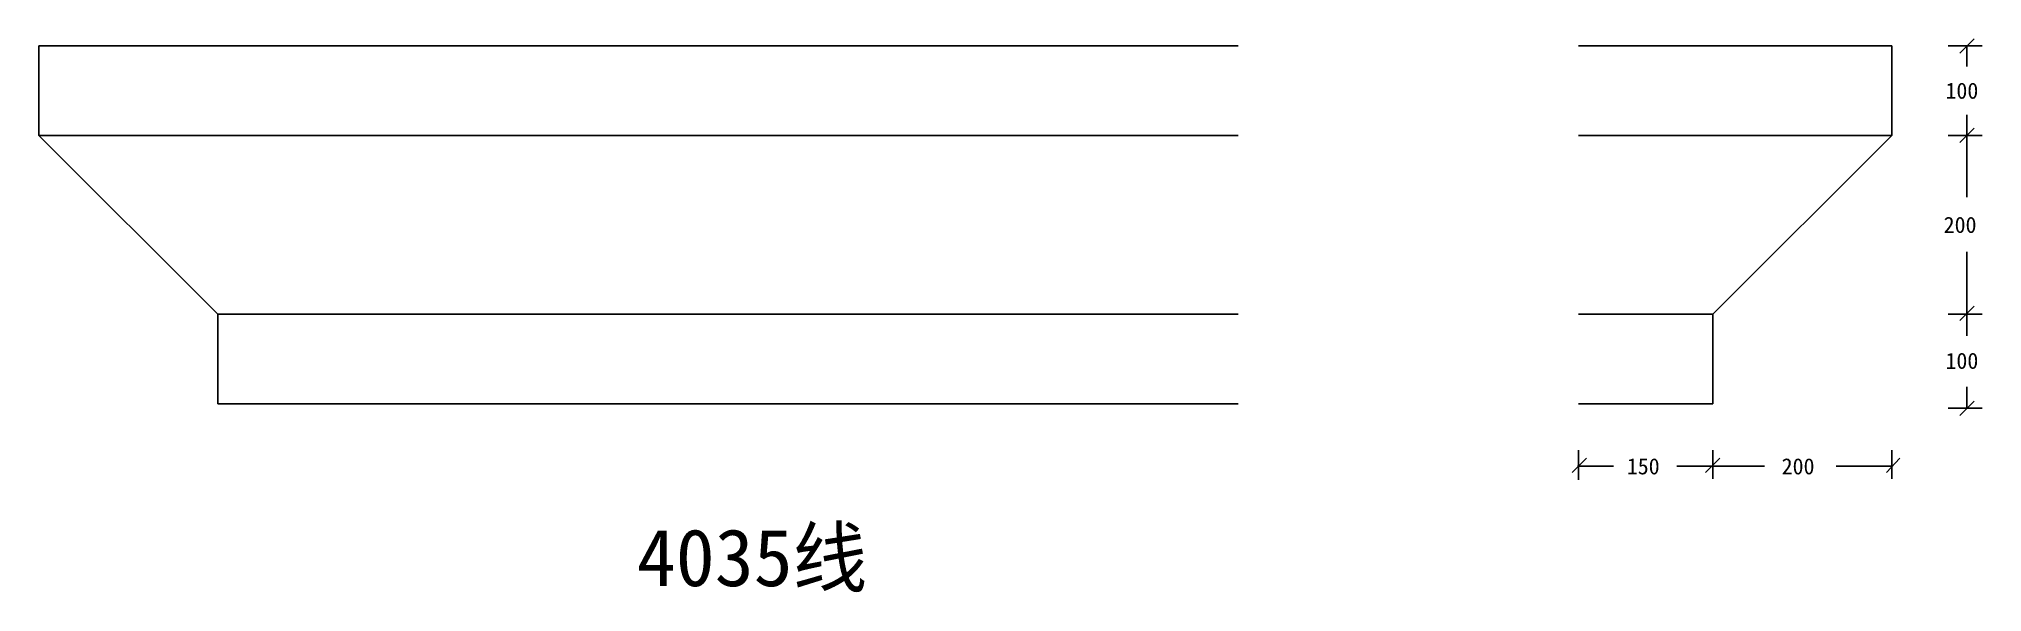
# Model space of a CAD drawing. Header units: metres. Extents: x 493.7 to 515.4, y 1474.2 to 1480.4.
import ezdxf

# ---------------------------------------------------------------- set-up
doc = ezdxf.new("R2010")
doc.units = ezdxf.units.M

msp = doc.modelspace()

# ---------------------------------------------------------------- linework, layer by layer
for p, q in [((493.7, 1480.3), (493.7, 1479.3)), ((497.2, 1480.3), (493.7, 1480.3)), ((497.1, 1480.3), (507.1, 1480.3)), ((510.9, 1480.3), (514.4, 1480.3)), ((514.4, 1480.3), (514.4, 1479.3)), ((515.41, 1480.3), (515.03, 1480.3)), ((515.24, 1480.3), (515.24, 1480.07)), ((515.24, 1479.53), (515.24, 1478.61)), ((493.7, 1479.3), (497.2, 1479.3)), ((493.7, 1479.3), (495.7, 1477.3)), ((507.1, 1479.3), (497.1, 1479.3)), ((514.4, 1479.3), (510.9, 1479.3)), ((514.4, 1479.3), (512.4, 1477.3)), ((515.41, 1479.3), (515.03, 1479.3)), ((515.15, 1479.3), (515.03, 1479.3)), ((515.24, 1478), (515.24, 1477.06)), ((495.7, 1477.3), (497.2, 1477.3)), ((495.7, 1477.3), (495.7, 1476.3)), ((507.1, 1477.3), (497.1, 1477.3)), ((512.4, 1477.3), (510.9, 1477.3)), ((512.4, 1477.3), (512.4, 1476.3)), ((515.15, 1477.3), (515.03, 1477.3)), ((515.41, 1477.3), (515.03, 1477.3)), ((495.7, 1476.3), (497.2, 1476.3)), ((507.1, 1476.3), (497.1, 1476.3)), ((512.4, 1476.3), (510.9, 1476.3)), ((515.24, 1476.49), (515.24, 1476.25)), ((515.41, 1476.25), (515.03, 1476.25)), ((510.9, 1475.45), (510.9, 1475.78)), ((512.4, 1475.66), (512.4, 1475.78)), ((512.4, 1475.46), (512.4, 1475.78)), ((514.4, 1475.46), (514.4, 1475.78)), ((510.89, 1475.6), (511.29, 1475.6)), ((512, 1475.6), (512.98, 1475.6)), ((513.78, 1475.6), (514.4, 1475.6))]:
    msp.add_line(p, q)
for points in [[(515.32, 1480.38), (515.16, 1480.22)], [(515.32, 1479.38), (515.16, 1479.22)], [(515.32, 1477.39), (515.16, 1477.23)], [(515.32, 1476.33), (515.16, 1476.17)], [(510.99, 1475.69), (510.83, 1475.53)], [(512.48, 1475.69), (512.32, 1475.53)], [(514.49, 1475.69), (514.34, 1475.53)]]:
    msp.add_lwpolyline(points)

# ---------------------------------------------------------------- texts
for s, height, p in [('100', 0.18, (515, 1479.71)), ('200', 0.18, (514.98, 1478.21)), ('100', 0.18, (515, 1476.69)), ('150', 0.18, (511.44, 1475.51)), ('200', 0.18, (513.17, 1475.51)), ('4035线', 0.64, (500.38, 1474.26))]:
    msp.add_text(s, height=height).set_placement(p)

doc.saveas('drawing.dxf')
